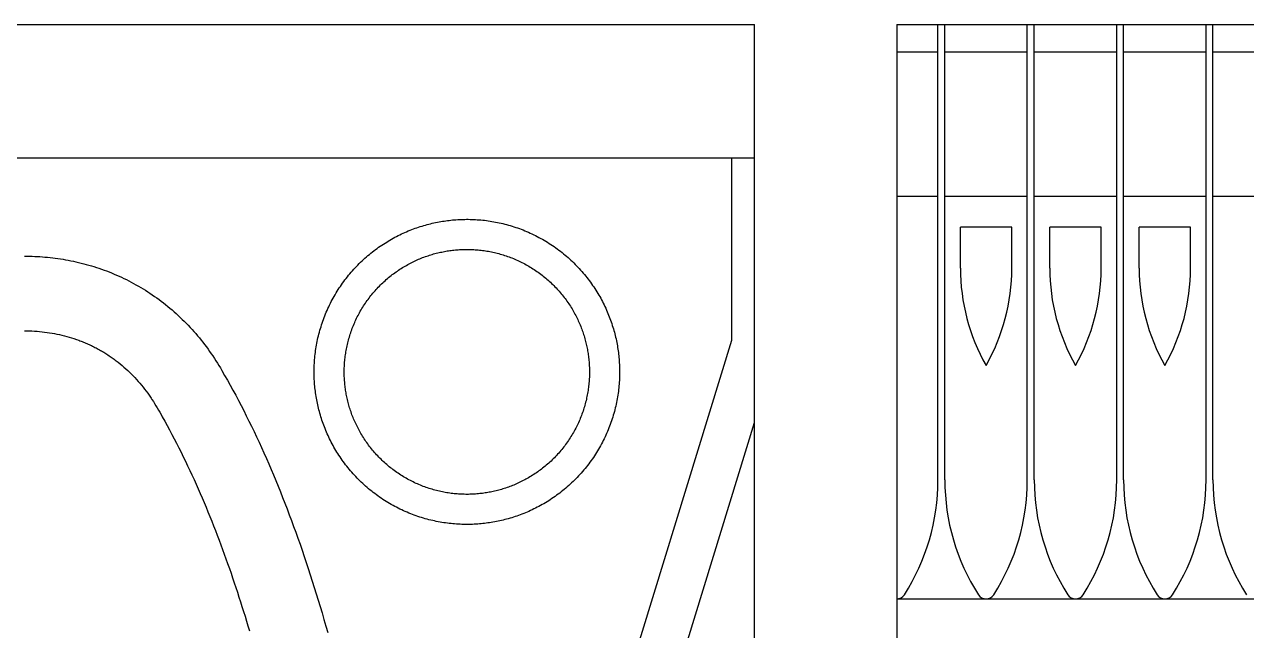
# Model space of a CAD drawing. Extents: x -111 to 2985, y -118 to 122.
# Drawn here: x -32.01 to -5.66, y 28.11 to 41.2 of the extents above; entities that cross this region are included whole.
import ezdxf

# ---------------------------------------------------------------- set-up
doc = ezdxf.new("R2010")
doc.units = 0
doc.layers.add('LAYER_03', color=5, linetype='CONTINUOUS')

msp = doc.modelspace()

# ---------------------------------------------------------------- linework, layer by layer
at = {"layer": 'LAYER_03'}
for points in [[(-79.245, 4.476), (-16.271, 4.476), (-16.271, 41.2)], [(-79.245, 41.2), (-16.271, 41.2)], [(-13.204, 41.2), (-13.204, 4.476)], [(-13.204, 41.2), (33.064, 41.2), (33.064, 4.476)], [(-12.166, 31.365), (-12.166, 41.2)], [(-10.238, 31.365), (-10.238, 41.2)], [(-8.311, 31.365), (-8.311, 41.2)], [(-6.531, 31.365), (-6.531, 41.2)], [(-6.383, 31.365), (-6.383, 41.2)], [(-13.204, 40.607), (-12.315, 40.607)], [(-12.166, 40.607), (-10.387, 40.607)], [(-10.238, 40.607), (-8.459, 40.607)], [(-8.311, 40.607), (-6.531, 40.607)], [(-6.383, 40.607), (-4.603, 40.607)], [(-79.245, 38.321), (-16.271, 38.321)], [(-16.767, 38.321), (-16.767, 34.374)], [(-12.315, 37.486), (-13.204, 37.486)], [(-10.387, 37.486), (-12.166, 37.486)], [(-8.459, 37.486), (-10.238, 37.486)], [(-6.531, 37.486), (-8.311, 37.486)], [(-4.603, 37.486), (-6.383, 37.486)], [(-11.831, 35.94), (-11.831, 36.826)], [(-10.722, 36.826), (-11.831, 36.826)], [(-9.903, 35.94), (-9.903, 36.826)], [(-8.794, 36.826), (-9.903, 36.826)], [(-7.975, 35.94), (-7.975, 36.826)], [(-6.867, 36.826), (-7.975, 36.826)], [(-32.015, 36.197), (-31.96, 36.197), (-31.904, 36.196), (-31.849, 36.195), (-31.794, 36.193), (-31.738, 36.19), (-31.683, 36.187), (-31.627, 36.183), (-31.572, 36.178), (-31.516, 36.173), (-31.46, 36.168), (-31.405, 36.161), (-31.349, 36.154), (-31.293, 36.147), (-31.237, 36.138), (-31.182, 36.13), (-31.126, 36.12), (-31.07, 36.11), (-31.015, 36.099), (-30.959, 36.088), (-30.903, 36.075), (-30.848, 36.063), (-30.792, 36.049), (-30.737, 36.035), (-30.682, 36.02), (-30.626, 36.005), (-30.571, 35.989), (-30.516, 35.972), (-30.461, 35.954), (-30.407, 35.936), (-30.352, 35.917), (-30.298, 35.897), (-30.243, 35.877), (-30.189, 35.856), (-30.136, 35.835), (-30.082, 35.812), (-30.028, 35.789), (-29.975, 35.766), (-29.922, 35.741), (-29.869, 35.716), (-29.817, 35.691), (-29.764, 35.664), (-29.712, 35.637), (-29.66, 35.609), (-29.609, 35.581), (-29.558, 35.552), (-29.507, 35.522), (-29.456, 35.491), (-29.406, 35.46), (-29.356, 35.428), (-29.307, 35.396), (-29.257, 35.363), (-29.208, 35.329), (-29.16, 35.295), (-29.112, 35.26), (-29.064, 35.224), (-29.017, 35.188), (-28.97, 35.151), (-28.923, 35.113), (-28.877, 35.075), (-28.832, 35.036), (-28.786, 34.997), (-28.742, 34.957), (-28.697, 34.916), (-28.653, 34.875), (-28.61, 34.833), (-28.567, 34.791), (-28.525, 34.748), (-28.483, 34.704), (-28.441, 34.66), (-28.401, 34.616), (-28.36, 34.571), (-28.32, 34.525), (-28.281, 34.479), (-28.242, 34.432), (-28.204, 34.385), (-28.166, 34.337), (-28.129, 34.289), (-28.092, 34.241), (-28.056, 34.192), (-28.021, 34.142), (-27.986, 34.092), (-27.952, 34.042), (-27.918, 33.991), (-27.885, 33.94), (-27.852, 33.888), (-27.82, 33.836), (-27.789, 33.783), (-27.758, 33.73), (-27.697, 33.624), (-27.636, 33.517), (-27.576, 33.41), (-27.517, 33.302), (-27.458, 33.193), (-27.4, 33.083), (-27.343, 32.973), (-27.286, 32.862), (-27.23, 32.751), (-27.174, 32.638), (-27.119, 32.525), (-27.064, 32.412), (-27.01, 32.297), (-26.956, 32.182), (-26.903, 32.066), (-26.851, 31.95), (-26.798, 31.832), (-26.747, 31.714), (-26.696, 31.595), (-26.645, 31.476), (-26.595, 31.355), (-26.545, 31.234), (-26.496, 31.112), (-26.447, 30.989), (-26.399, 30.866), (-26.351, 30.742), (-26.303, 30.616), (-26.256, 30.49), (-26.21, 30.363), (-26.163, 30.236), (-26.118, 30.107), (-26.072, 29.978), (-26.027, 29.848), (-25.982, 29.716), (-25.938, 29.584), (-25.894, 29.451), (-25.851, 29.318), (-25.808, 29.183), (-25.765, 29.047), (-25.722, 28.911), (-25.68, 28.773), (-25.639, 28.635), (-25.597, 28.495), (-25.556, 28.355), (-25.515, 28.213), (-25.475, 28.071)], [(-32.015, 34.586), (-31.96, 34.586), (-31.906, 34.585), (-31.852, 34.583), (-31.797, 34.58), (-31.743, 34.576), (-31.689, 34.571), (-31.635, 34.566), (-31.581, 34.56), (-31.527, 34.552), (-31.473, 34.544), (-31.42, 34.536), (-31.366, 34.526), (-31.313, 34.515), (-31.26, 34.504), (-31.207, 34.492), (-31.154, 34.478), (-31.102, 34.464), (-31.05, 34.449), (-30.998, 34.434), (-30.946, 34.417), (-30.894, 34.4), (-30.843, 34.381), (-30.818, 34.372), (-30.792, 34.362), (-30.767, 34.352), (-30.742, 34.342), (-30.717, 34.332), (-30.692, 34.321), (-30.667, 34.31), (-30.642, 34.299), (-30.617, 34.288), (-30.593, 34.276), (-30.568, 34.265), (-30.544, 34.253), (-30.519, 34.241), (-30.495, 34.228), (-30.471, 34.216), (-30.447, 34.203), (-30.423, 34.19), (-30.399, 34.177), (-30.376, 34.164), (-30.352, 34.15), (-30.329, 34.136), (-30.306, 34.122), (-30.282, 34.108), (-30.259, 34.094), (-30.236, 34.079), (-30.214, 34.064), (-30.191, 34.049), (-30.169, 34.034), (-30.146, 34.019), (-30.124, 34.003), (-30.102, 33.987), (-30.08, 33.971), (-30.058, 33.955), (-30.036, 33.939), (-30.015, 33.922), (-29.993, 33.906), (-29.951, 33.872), (-29.909, 33.837), (-29.868, 33.801), (-29.827, 33.765), (-29.787, 33.729), (-29.748, 33.691), (-29.709, 33.653), (-29.671, 33.615), (-29.633, 33.575), (-29.597, 33.535), (-29.56, 33.495), (-29.525, 33.454), (-29.49, 33.412), (-29.455, 33.37), (-29.422, 33.327), (-29.389, 33.284), (-29.357, 33.24), (-29.341, 33.218), (-29.325, 33.196), (-29.31, 33.174), (-29.294, 33.151), (-29.279, 33.129), (-29.264, 33.106), (-29.235, 33.06), (-29.207, 33.014), (-29.178, 32.968), (-29.151, 32.921), (-29.123, 32.874), (-29.096, 32.827), (-29.069, 32.78), (-29.042, 32.732), (-28.99, 32.637), (-28.938, 32.542), (-28.886, 32.446), (-28.835, 32.35), (-28.785, 32.254), (-28.735, 32.158), (-28.686, 32.061), (-28.637, 31.964), (-28.589, 31.866), (-28.541, 31.768), (-28.495, 31.67), (-28.448, 31.572), (-28.403, 31.473), (-28.358, 31.374), (-28.313, 31.275), (-28.269, 31.176), (-28.225, 31.076), (-28.182, 30.977), (-28.14, 30.877), (-28.098, 30.776), (-28.057, 30.676), (-28.016, 30.575), (-27.975, 30.474), (-27.935, 30.373), (-27.896, 30.272), (-27.857, 30.171), (-27.818, 30.069), (-27.78, 29.967), (-27.742, 29.865), (-27.705, 29.763), (-27.668, 29.661), (-27.632, 29.559), (-27.596, 29.456), (-27.56, 29.353), (-27.525, 29.251), (-27.491, 29.148), (-27.456, 29.044), (-27.422, 28.941), (-27.389, 28.838), (-27.355, 28.734), (-27.323, 28.631), (-27.29, 28.527), (-27.258, 28.423), (-27.226, 28.319), (-27.195, 28.215), (-27.163, 28.111)], [(-16.767, 34.374), (-19.417, 25.73)], [(-18.265, 26.107), (-16.271, 32.609)], [(-13.204, 28.797), (3.256, 28.797)]]:
    msp.add_lwpolyline(points, dxfattribs=at)
for points in [[(-13.038, 28.888, 0.143063), (-12.315, 31.365), (-12.315, 41.2)], [(-11.111, 28.888, 0.143063), (-10.387, 31.365), (-10.387, 41.2)], [(-9.183, 28.888, 0.143063), (-8.459, 31.365), (-8.459, 41.2)], [(-11.277, 33.837, 0.129556), (-10.722, 35.94), (-10.722, 36.826)], [(-9.349, 33.837, 0.129556), (-8.794, 35.94), (-8.794, 36.826)], [(-7.421, 33.837, 0.129556), (-6.867, 35.94), (-6.867, 36.826)], [(-11.831, 35.94, 0.129556), (-11.277, 33.837)], [(-9.903, 35.94, 0.129556), (-9.349, 33.837)], [(-7.975, 35.94, 0.129556), (-7.421, 33.837)], [(-12.166, 31.365, 0.143062), (-11.443, 28.888)], [(-10.238, 31.365, 0.143063), (-9.515, 28.888)], [(-8.311, 31.365, 0.143063), (-7.587, 28.888)], [(-7.255, 28.888, 0.143063), (-6.531, 31.365)], [(-6.383, 31.365, 0.143062), (-5.659, 28.888)], [(-13.204, 28.797, 0.255981), (-13.038, 28.888)], [(-11.443, 28.888, 0.547862), (-11.111, 28.888)], [(-9.515, 28.888, 0.547862), (-9.183, 28.888)], [(-7.587, 28.888, 0.547862), (-7.255, 28.888)]]:
    msp.add_lwpolyline(points, format="xyb", dxfattribs=at)
for points in [[(-25.736, 33.244), (-25.741, 33.28), (-25.745, 33.316), (-25.749, 33.353), (-25.753, 33.39), (-25.756, 33.427), (-25.759, 33.464), (-25.761, 33.501), (-25.763, 33.539), (-25.765, 33.576), (-25.766, 33.614), (-25.767, 33.652), (-25.767, 33.691), (-25.767, 33.729), (-25.767, 33.767), (-25.766, 33.806), (-25.764, 33.845), (-25.762, 33.884), (-25.76, 33.923), (-25.757, 33.962), (-25.753, 34.001), (-25.75, 34.04), (-25.745, 34.08), (-25.74, 34.119), (-25.735, 34.159), (-25.729, 34.198), (-25.723, 34.238), (-25.716, 34.278), (-25.709, 34.318), (-25.701, 34.357), (-25.692, 34.397), (-25.684, 34.437), (-25.674, 34.476), (-25.664, 34.516), (-25.654, 34.556), (-25.643, 34.596), (-25.631, 34.635), (-25.619, 34.675), (-25.607, 34.714), (-25.594, 34.754), (-25.58, 34.793), (-25.566, 34.832), (-25.552, 34.871), (-25.536, 34.91), (-25.521, 34.949), (-25.505, 34.988), (-25.488, 35.026), (-25.471, 35.065), (-25.453, 35.103), (-25.435, 35.141), (-25.416, 35.179), (-25.397, 35.217), (-25.377, 35.254), (-25.357, 35.291), (-25.336, 35.328), (-25.315, 35.365), (-25.293, 35.402), (-25.271, 35.438), (-25.248, 35.474), (-25.225, 35.51), (-25.201, 35.545), (-25.177, 35.58), (-25.153, 35.615), (-25.128, 35.65), (-25.102, 35.684), (-25.076, 35.718), (-25.05, 35.751), (-25.023, 35.784), (-24.996, 35.817), (-24.968, 35.85), (-24.94, 35.882), (-24.912, 35.913), (-24.883, 35.945), (-24.854, 35.976), (-24.824, 36.006), (-24.794, 36.036), (-24.764, 36.066), (-24.733, 36.095), (-24.703, 36.124), (-24.671, 36.152), (-24.64, 36.18), (-24.608, 36.208), (-24.575, 36.235), (-24.543, 36.261), (-24.51, 36.288), (-24.477, 36.313), (-24.444, 36.339), (-24.41, 36.363), (-24.376, 36.388), (-24.342, 36.411), (-24.308, 36.435), (-24.273, 36.458), (-24.238, 36.48), (-24.203, 36.502), (-24.168, 36.523), (-24.133, 36.544), (-24.098, 36.564), (-24.062, 36.584), (-24.026, 36.604), (-23.99, 36.623), (-23.954, 36.641), (-23.918, 36.659), (-23.882, 36.677), (-23.845, 36.693), (-23.809, 36.71), (-23.772, 36.726), (-23.736, 36.741), (-23.699, 36.756), (-23.662, 36.771), (-23.625, 36.785), (-23.588, 36.798), (-23.552, 36.811), (-23.515, 36.824), (-23.478, 36.836), (-23.441, 36.847), (-23.404, 36.859), (-23.367, 36.869), (-23.33, 36.879), (-23.293, 36.889), (-23.257, 36.898), (-23.22, 36.907), (-23.183, 36.915), (-23.147, 36.923), (-23.11, 36.931), (-23.074, 36.938), (-23.037, 36.944), (-23.001, 36.95), (-22.965, 36.956), (-22.929, 36.961), (-22.893, 36.966), (-22.856, 36.97), (-22.82, 36.974), (-22.783, 36.978), (-22.746, 36.981), (-22.709, 36.984), (-22.671, 36.987), (-22.634, 36.989), (-22.596, 36.99), (-22.558, 36.992), (-22.52, 36.992), (-22.482, 36.993), (-22.443, 36.993), (-22.405, 36.992), (-22.366, 36.991), (-22.328, 36.989), (-22.289, 36.987), (-22.25, 36.985), (-22.21, 36.982), (-22.171, 36.979), (-22.132, 36.975), (-22.093, 36.971), (-22.053, 36.966), (-22.014, 36.96), (-21.974, 36.955), (-21.934, 36.948), (-21.895, 36.941), (-21.855, 36.934), (-21.815, 36.926), (-21.775, 36.918), (-21.736, 36.909), (-21.696, 36.9), (-21.656, 36.89), (-21.617, 36.879), (-21.577, 36.868), (-21.537, 36.857), (-21.498, 36.845), (-21.458, 36.832), (-21.419, 36.819), (-21.38, 36.806), (-21.34, 36.792), (-21.301, 36.777), (-21.262, 36.762), (-21.223, 36.746), (-21.185, 36.73), (-21.146, 36.713), (-21.108, 36.696), (-21.069, 36.678), (-21.031, 36.66), (-20.993, 36.641), (-20.956, 36.622), (-20.918, 36.602), (-20.881, 36.582), (-20.844, 36.561), (-20.807, 36.54), (-20.771, 36.518), (-20.734, 36.496), (-20.698, 36.473), (-20.663, 36.45), (-20.627, 36.427), (-20.592, 36.403), (-20.557, 36.378), (-20.523, 36.353), (-20.489, 36.327), (-20.455, 36.302), (-20.421, 36.275), (-20.388, 36.248), (-20.355, 36.221), (-20.323, 36.194), (-20.291, 36.166), (-20.259, 36.137), (-20.228, 36.108), (-20.197, 36.079), (-20.166, 36.05), (-20.136, 36.02), (-20.107, 35.989), (-20.077, 35.959), (-20.049, 35.928), (-20.02, 35.897), (-19.992, 35.865), (-19.965, 35.833), (-19.938, 35.801), (-19.911, 35.768), (-19.885, 35.735), (-19.859, 35.702), (-19.834, 35.669), (-19.809, 35.635), (-19.785, 35.602), (-19.761, 35.567), (-19.738, 35.533), (-19.715, 35.499), (-19.692, 35.464), (-19.671, 35.429), (-19.649, 35.394), (-19.628, 35.358), (-19.608, 35.323), (-19.588, 35.287), (-19.569, 35.251), (-19.55, 35.216), (-19.531, 35.179), (-19.513, 35.143), (-19.496, 35.107), (-19.479, 35.071), (-19.463, 35.034), (-19.447, 34.998), (-19.431, 34.961), (-19.416, 34.924), (-19.402, 34.887), (-19.388, 34.851), (-19.374, 34.814), (-19.361, 34.777), (-19.349, 34.74), (-19.337, 34.703), (-19.325, 34.666), (-19.314, 34.629), (-19.303, 34.593), (-19.293, 34.556), (-19.283, 34.519), (-19.274, 34.482), (-19.265, 34.445), (-19.257, 34.409), (-19.249, 34.372), (-19.242, 34.336), (-19.235, 34.299), (-19.228, 34.263), (-19.222, 34.226), (-19.217, 34.19), (-19.211, 34.154), (-19.206, 34.118), (-19.202, 34.082), (-19.198, 34.045), (-19.194, 34.008), (-19.191, 33.971), (-19.188, 33.934), (-19.186, 33.897), (-19.184, 33.859), (-19.182, 33.821), (-19.181, 33.783), (-19.18, 33.745), (-19.18, 33.707), (-19.18, 33.669), (-19.18, 33.63), (-19.181, 33.592), (-19.183, 33.553), (-19.185, 33.514), (-19.187, 33.475), (-19.19, 33.436), (-19.194, 33.397), (-19.197, 33.357), (-19.202, 33.318), (-19.207, 33.278), (-19.212, 33.239), (-19.218, 33.199), (-19.224, 33.16), (-19.231, 33.12), (-19.238, 33.08), (-19.246, 33.041), (-19.255, 33.001), (-19.263, 32.961), (-19.273, 32.921), (-19.283, 32.882), (-19.293, 32.842), (-19.304, 32.802), (-19.316, 32.763), (-19.328, 32.723), (-19.34, 32.684), (-19.353, 32.644), (-19.367, 32.605), (-19.381, 32.566), (-19.395, 32.527), (-19.411, 32.488), (-19.426, 32.449), (-19.442, 32.41), (-19.459, 32.371), (-19.476, 32.333), (-19.494, 32.295), (-19.512, 32.257), (-19.531, 32.219), (-19.55, 32.181), (-19.57, 32.144), (-19.59, 32.106), (-19.611, 32.069), (-19.632, 32.033), (-19.654, 31.996), (-19.676, 31.96), (-19.699, 31.924), (-19.722, 31.888), (-19.746, 31.853), (-19.77, 31.818), (-19.794, 31.783), (-19.819, 31.748), (-19.845, 31.714), (-19.871, 31.68), (-19.897, 31.647), (-19.924, 31.614), (-19.951, 31.581), (-19.979, 31.548), (-20.007, 31.516), (-20.035, 31.484), (-20.064, 31.453), (-20.093, 31.422), (-20.123, 31.392), (-20.153, 31.362), (-20.183, 31.332), (-20.214, 31.303), (-20.245, 31.274), (-20.276, 31.246), (-20.307, 31.218), (-20.339, 31.19), (-20.372, 31.163), (-20.404, 31.136), (-20.437, 31.11), (-20.47, 31.084), (-20.503, 31.059), (-20.537, 31.034), (-20.571, 31.01), (-20.605, 30.986), (-20.639, 30.963), (-20.674, 30.94), (-20.709, 30.918), (-20.744, 30.896), (-20.779, 30.875), (-20.814, 30.854), (-20.849, 30.833), (-20.885, 30.813), (-20.921, 30.794), (-20.957, 30.775), (-20.993, 30.757), (-21.029, 30.739), (-21.065, 30.721), (-21.102, 30.704), (-21.138, 30.688), (-21.175, 30.672), (-21.211, 30.656), (-21.248, 30.642), (-21.285, 30.627), (-21.322, 30.613), (-21.359, 30.6), (-21.395, 30.587), (-21.432, 30.574), (-21.469, 30.562), (-21.506, 30.55), (-21.543, 30.539), (-21.58, 30.529), (-21.617, 30.518), (-21.654, 30.509), (-21.69, 30.5), (-21.727, 30.491), (-21.764, 30.482), (-21.8, 30.475), (-21.837, 30.467), (-21.873, 30.46), (-21.91, 30.454), (-21.946, 30.448), (-21.982, 30.442), (-22.018, 30.437), (-22.054, 30.432), (-22.091, 30.427), (-22.127, 30.423), (-22.164, 30.42), (-22.201, 30.416), (-22.238, 30.414), (-22.276, 30.411), (-22.313, 30.409), (-22.351, 30.407), (-22.389, 30.406), (-22.427, 30.405), (-22.465, 30.405), (-22.504, 30.405), (-22.542, 30.406), (-22.581, 30.407), (-22.62, 30.408), (-22.658, 30.41), (-22.697, 30.413), (-22.737, 30.416), (-22.776, 30.419), (-22.815, 30.423), (-22.855, 30.427), (-22.894, 30.432), (-22.934, 30.437), (-22.973, 30.443), (-23.013, 30.45), (-23.052, 30.456), (-23.092, 30.464), (-23.132, 30.472), (-23.172, 30.48), (-23.211, 30.489), (-23.251, 30.498), (-23.291, 30.508), (-23.33, 30.519), (-23.37, 30.529), (-23.41, 30.541), (-23.449, 30.553), (-23.489, 30.565), (-23.528, 30.579), (-23.567, 30.592), (-23.607, 30.606), (-23.646, 30.621), (-23.685, 30.636), (-23.724, 30.652), (-23.762, 30.668), (-23.801, 30.684), (-23.839, 30.702), (-23.878, 30.719), (-23.916, 30.738), (-23.954, 30.756), (-23.991, 30.776), (-24.029, 30.795), (-24.066, 30.816), (-24.103, 30.836), (-24.14, 30.858), (-24.176, 30.879), (-24.213, 30.902), (-24.249, 30.924), (-24.284, 30.947), (-24.32, 30.971), (-24.355, 30.995), (-24.39, 31.02), (-24.424, 31.045), (-24.458, 31.07), (-24.492, 31.096), (-24.526, 31.123), (-24.559, 31.149), (-24.592, 31.177), (-24.624, 31.204), (-24.656, 31.232), (-24.688, 31.261), (-24.719, 31.289), (-24.75, 31.319), (-24.781, 31.348), (-24.811, 31.378), (-24.84, 31.408), (-24.87, 31.439), (-24.899, 31.47), (-24.927, 31.501), (-24.955, 31.533), (-24.982, 31.565), (-25.009, 31.597), (-25.036, 31.63), (-25.062, 31.662), (-25.088, 31.695), (-25.113, 31.729), (-25.138, 31.762), (-25.162, 31.796), (-25.186, 31.83), (-25.209, 31.865), (-25.232, 31.899), (-25.255, 31.934), (-25.276, 31.969), (-25.298, 32.004), (-25.319, 32.039), (-25.339, 32.075), (-25.359, 32.111), (-25.378, 32.146), (-25.397, 32.182), (-25.416, 32.218), (-25.434, 32.254), (-25.451, 32.291), (-25.468, 32.327), (-25.485, 32.364), (-25.5, 32.4), (-25.516, 32.437), (-25.531, 32.474), (-25.545, 32.51), (-25.559, 32.547), (-25.573, 32.584), (-25.586, 32.621), (-25.598, 32.658), (-25.61, 32.695), (-25.622, 32.731), (-25.633, 32.768), (-25.644, 32.805), (-25.654, 32.842), (-25.664, 32.879), (-25.673, 32.916), (-25.682, 32.952), (-25.69, 32.989), (-25.698, 33.026), (-25.705, 33.062), (-25.712, 33.099), (-25.719, 33.135), (-25.725, 33.171), (-25.73, 33.208)], [(-25.092, 33.334), (-25.096, 33.363), (-25.1, 33.392), (-25.103, 33.421), (-25.106, 33.451), (-25.108, 33.48), (-25.111, 33.51), (-25.113, 33.54), (-25.114, 33.57), (-25.116, 33.601), (-25.117, 33.631), (-25.117, 33.662), (-25.117, 33.692), (-25.117, 33.723), (-25.117, 33.754), (-25.116, 33.785), (-25.115, 33.816), (-25.113, 33.847), (-25.111, 33.879), (-25.109, 33.91), (-25.106, 33.942), (-25.103, 33.973), (-25.1, 34.005), (-25.096, 34.036), (-25.092, 34.068), (-25.087, 34.1), (-25.082, 34.132), (-25.076, 34.164), (-25.07, 34.195), (-25.064, 34.227), (-25.057, 34.259), (-25.05, 34.291), (-25.043, 34.323), (-25.035, 34.355), (-25.026, 34.387), (-25.018, 34.419), (-25.008, 34.45), (-24.999, 34.482), (-24.989, 34.514), (-24.978, 34.545), (-24.967, 34.577), (-24.956, 34.609), (-24.944, 34.64), (-24.932, 34.671), (-24.92, 34.702), (-24.907, 34.733), (-24.893, 34.764), (-24.879, 34.795), (-24.865, 34.826), (-24.851, 34.857), (-24.836, 34.887), (-24.82, 34.917), (-24.804, 34.947), (-24.788, 34.977), (-24.771, 35.007), (-24.754, 35.036), (-24.737, 35.066), (-24.719, 35.095), (-24.701, 35.124), (-24.682, 35.152), (-24.663, 35.181), (-24.644, 35.209), (-24.624, 35.237), (-24.604, 35.265), (-24.584, 35.292), (-24.563, 35.319), (-24.542, 35.346), (-24.52, 35.373), (-24.498, 35.399), (-24.476, 35.425), (-24.454, 35.451), (-24.431, 35.476), (-24.408, 35.502), (-24.384, 35.526), (-24.361, 35.551), (-24.337, 35.575), (-24.312, 35.599), (-24.288, 35.622), (-24.263, 35.645), (-24.238, 35.668), (-24.212, 35.691), (-24.187, 35.713), (-24.161, 35.735), (-24.135, 35.756), (-24.108, 35.777), (-24.082, 35.798), (-24.055, 35.818), (-24.028, 35.838), (-24.001, 35.857), (-23.973, 35.876), (-23.946, 35.895), (-23.918, 35.913), (-23.89, 35.931), (-23.862, 35.949), (-23.834, 35.966), (-23.806, 35.983), (-23.777, 35.999), (-23.749, 36.015), (-23.72, 36.031), (-23.691, 36.046), (-23.662, 36.061), (-23.633, 36.075), (-23.604, 36.089), (-23.575, 36.103), (-23.545, 36.116), (-23.516, 36.129), (-23.487, 36.141), (-23.457, 36.153), (-23.428, 36.165), (-23.398, 36.176), (-23.368, 36.187), (-23.339, 36.197), (-23.309, 36.207), (-23.28, 36.217), (-23.25, 36.226), (-23.22, 36.235), (-23.191, 36.244), (-23.161, 36.252), (-23.132, 36.26), (-23.102, 36.267), (-23.073, 36.274), (-23.043, 36.281), (-23.014, 36.287), (-22.985, 36.293), (-22.955, 36.299), (-22.926, 36.304), (-22.897, 36.309), (-22.868, 36.313), (-22.839, 36.317), (-22.81, 36.321), (-22.781, 36.325), (-22.751, 36.328), (-22.722, 36.331), (-22.692, 36.334), (-22.662, 36.336), (-22.632, 36.338), (-22.602, 36.34), (-22.572, 36.341), (-22.541, 36.342), (-22.511, 36.343), (-22.48, 36.343), (-22.449, 36.343), (-22.418, 36.342), (-22.387, 36.341), (-22.356, 36.34), (-22.325, 36.339), (-22.294, 36.337), (-22.262, 36.334), (-22.231, 36.332), (-22.199, 36.329), (-22.168, 36.325), (-22.136, 36.321), (-22.104, 36.317), (-22.072, 36.312), (-22.041, 36.307), (-22.009, 36.302), (-21.977, 36.296), (-21.945, 36.29), (-21.913, 36.283), (-21.881, 36.276), (-21.849, 36.268), (-21.817, 36.26), (-21.786, 36.252), (-21.754, 36.243), (-21.722, 36.234), (-21.69, 36.224), (-21.659, 36.214), (-21.627, 36.204), (-21.595, 36.193), (-21.564, 36.181), (-21.533, 36.17), (-21.501, 36.158), (-21.47, 36.145), (-21.439, 36.132), (-21.408, 36.119), (-21.377, 36.105), (-21.346, 36.091), (-21.316, 36.076), (-21.285, 36.061), (-21.255, 36.045), (-21.225, 36.03), (-21.195, 36.013), (-21.166, 35.997), (-21.136, 35.98), (-21.107, 35.962), (-21.078, 35.944), (-21.049, 35.926), (-21.02, 35.907), (-20.992, 35.888), (-20.963, 35.869), (-20.935, 35.849), (-20.908, 35.829), (-20.88, 35.809), (-20.853, 35.788), (-20.826, 35.767), (-20.8, 35.745), (-20.773, 35.724), (-20.747, 35.701), (-20.721, 35.679), (-20.696, 35.656), (-20.671, 35.633), (-20.646, 35.61), (-20.622, 35.586), (-20.597, 35.562), (-20.574, 35.538), (-20.55, 35.513), (-20.527, 35.488), (-20.504, 35.463), (-20.482, 35.438), (-20.46, 35.412), (-20.438, 35.386), (-20.417, 35.36), (-20.396, 35.334), (-20.375, 35.307), (-20.355, 35.28), (-20.335, 35.253), (-20.315, 35.226), (-20.296, 35.199), (-20.277, 35.171), (-20.259, 35.144), (-20.241, 35.116), (-20.224, 35.088), (-20.206, 35.059), (-20.19, 35.031), (-20.173, 35.003), (-20.157, 34.974), (-20.142, 34.945), (-20.127, 34.916), (-20.112, 34.887), (-20.097, 34.858), (-20.083, 34.829), (-20.07, 34.8), (-20.057, 34.771), (-20.044, 34.741), (-20.031, 34.712), (-20.019, 34.682), (-20.008, 34.653), (-19.996, 34.623), (-19.986, 34.594), (-19.975, 34.564), (-19.965, 34.535), (-19.955, 34.505), (-19.946, 34.475), (-19.937, 34.446), (-19.929, 34.416), (-19.921, 34.387), (-19.913, 34.357), (-19.905, 34.328), (-19.898, 34.298), (-19.892, 34.269), (-19.885, 34.239), (-19.879, 34.21), (-19.874, 34.181), (-19.869, 34.151), (-19.864, 34.122), (-19.859, 34.093), (-19.855, 34.064), (-19.851, 34.035), (-19.847, 34.006), (-19.844, 33.977), (-19.841, 33.947), (-19.839, 33.917), (-19.836, 33.888), (-19.834, 33.858), (-19.833, 33.828), (-19.831, 33.797), (-19.83, 33.767), (-19.83, 33.736), (-19.83, 33.706), (-19.83, 33.675), (-19.83, 33.644), (-19.831, 33.613), (-19.832, 33.582), (-19.834, 33.55), (-19.836, 33.519), (-19.838, 33.488), (-19.841, 33.456), (-19.844, 33.425), (-19.847, 33.393), (-19.851, 33.361), (-19.855, 33.33), (-19.86, 33.298), (-19.865, 33.266), (-19.871, 33.234), (-19.877, 33.202), (-19.883, 33.17), (-19.89, 33.139), (-19.897, 33.107), (-19.904, 33.075), (-19.912, 33.043), (-19.921, 33.011), (-19.929, 32.979), (-19.939, 32.947), (-19.948, 32.916), (-19.958, 32.884), (-19.969, 32.852), (-19.98, 32.821), (-19.991, 32.789), (-20.003, 32.758), (-20.015, 32.727), (-20.027, 32.695), (-20.04, 32.664), (-20.054, 32.633), (-20.068, 32.602), (-20.082, 32.572), (-20.096, 32.541), (-20.112, 32.511), (-20.127, 32.481), (-20.143, 32.451), (-20.159, 32.421), (-20.176, 32.391), (-20.193, 32.361), (-20.21, 32.332), (-20.228, 32.303), (-20.246, 32.274), (-20.265, 32.245), (-20.284, 32.217), (-20.303, 32.189), (-20.323, 32.161), (-20.343, 32.133), (-20.364, 32.106), (-20.384, 32.078), (-20.405, 32.052), (-20.427, 32.025), (-20.449, 31.999), (-20.471, 31.973), (-20.493, 31.947), (-20.516, 31.921), (-20.539, 31.896), (-20.563, 31.871), (-20.587, 31.847), (-20.611, 31.823), (-20.635, 31.799), (-20.659, 31.775), (-20.684, 31.752), (-20.709, 31.73), (-20.735, 31.707), (-20.76, 31.685), (-20.786, 31.663), (-20.812, 31.642), (-20.839, 31.621), (-20.865, 31.6), (-20.892, 31.58), (-20.919, 31.56), (-20.946, 31.541), (-20.974, 31.522), (-21.001, 31.503), (-21.029, 31.484), (-21.057, 31.467), (-21.085, 31.449), (-21.113, 31.432), (-21.141, 31.415), (-21.17, 31.399), (-21.199, 31.383), (-21.227, 31.367), (-21.256, 31.352), (-21.285, 31.337), (-21.314, 31.323), (-21.343, 31.309), (-21.372, 31.295), (-21.402, 31.282), (-21.431, 31.269), (-21.46, 31.257), (-21.49, 31.245), (-21.519, 31.233), (-21.549, 31.222), (-21.579, 31.211), (-21.608, 31.201), (-21.638, 31.191), (-21.667, 31.181), (-21.697, 31.172), (-21.727, 31.163), (-21.756, 31.154), (-21.786, 31.146), (-21.815, 31.138), (-21.845, 31.131), (-21.874, 31.124), (-21.904, 31.117), (-21.933, 31.111), (-21.962, 31.105), (-21.992, 31.099), (-22.021, 31.094), (-22.05, 31.089), (-22.079, 31.085), (-22.108, 31.08), (-22.137, 31.076), (-22.166, 31.073), (-22.196, 31.07), (-22.225, 31.067), (-22.255, 31.064), (-22.285, 31.062), (-22.315, 31.06), (-22.345, 31.058), (-22.375, 31.057), (-22.406, 31.056), (-22.436, 31.055), (-22.467, 31.055), (-22.498, 31.055), (-22.529, 31.056), (-22.56, 31.056), (-22.591, 31.058), (-22.622, 31.059), (-22.653, 31.061), (-22.685, 31.063), (-22.716, 31.066), (-22.748, 31.069), (-22.779, 31.073), (-22.811, 31.077), (-22.843, 31.081), (-22.875, 31.086), (-22.906, 31.091), (-22.938, 31.096), (-22.97, 31.102), (-23.002, 31.108), (-23.034, 31.115), (-23.066, 31.122), (-23.098, 31.13), (-23.13, 31.138), (-23.161, 31.146), (-23.193, 31.155), (-23.225, 31.164), (-23.257, 31.174), (-23.288, 31.184), (-23.32, 31.194), (-23.352, 31.205), (-23.383, 31.216), (-23.415, 31.228), (-23.446, 31.24), (-23.477, 31.253), (-23.508, 31.266), (-23.539, 31.279), (-23.57, 31.293), (-23.601, 31.307), (-23.631, 31.322), (-23.662, 31.337), (-23.692, 31.352), (-23.722, 31.368), (-23.752, 31.384), (-23.782, 31.401), (-23.811, 31.418), (-23.84, 31.436), (-23.869, 31.453), (-23.898, 31.472), (-23.927, 31.49), (-23.955, 31.509), (-23.984, 31.529), (-24.012, 31.548), (-24.039, 31.568), (-24.067, 31.589), (-24.094, 31.61), (-24.121, 31.631), (-24.147, 31.652), (-24.174, 31.674), (-24.2, 31.696), (-24.226, 31.719), (-24.251, 31.742), (-24.276, 31.765), (-24.301, 31.788), (-24.325, 31.812), (-24.35, 31.836), (-24.373, 31.86), (-24.397, 31.885), (-24.42, 31.91), (-24.443, 31.935), (-24.465, 31.96), (-24.487, 31.986), (-24.509, 32.012), (-24.531, 32.038), (-24.552, 32.064), (-24.572, 32.091), (-24.592, 32.117), (-24.612, 32.144), (-24.632, 32.172), (-24.651, 32.199), (-24.67, 32.227), (-24.688, 32.254), (-24.706, 32.282), (-24.723, 32.31), (-24.741, 32.338), (-24.757, 32.367), (-24.774, 32.395), (-24.79, 32.424), (-24.805, 32.453), (-24.821, 32.481), (-24.835, 32.51), (-24.85, 32.539), (-24.864, 32.569), (-24.877, 32.598), (-24.89, 32.627), (-24.903, 32.656), (-24.916, 32.686), (-24.928, 32.715), (-24.939, 32.745), (-24.951, 32.774), (-24.961, 32.804), (-24.972, 32.834), (-24.982, 32.863), (-24.992, 32.893), (-25.001, 32.922), (-25.01, 32.952), (-25.018, 32.982), (-25.026, 33.011), (-25.034, 33.041), (-25.042, 33.07), (-25.049, 33.1), (-25.055, 33.129), (-25.062, 33.159), (-25.068, 33.188), (-25.073, 33.217), (-25.078, 33.246), (-25.083, 33.275), (-25.088, 33.305)]]:
    msp.add_lwpolyline(points, close=True, dxfattribs=at)

doc.saveas('drawing.dxf')
